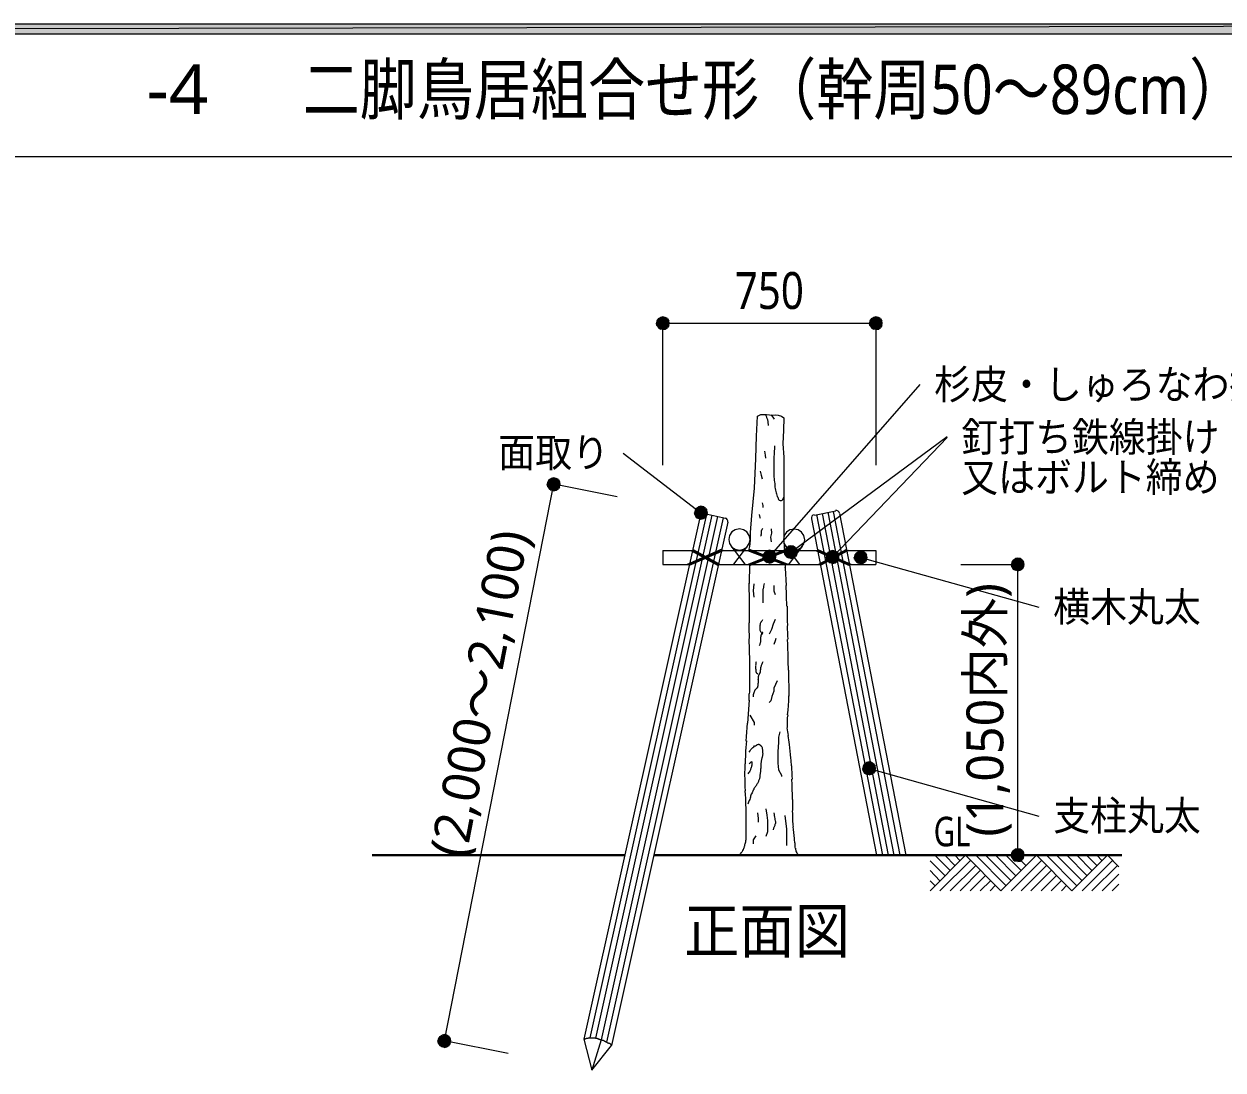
# Model space of a CAD drawing. Header units: millimetres. Extents: x 0 to 420, y 0 to 297.
# Drawn here: x 211.5 to 296, y 132.6 to 206.3 of the extents above; entities that cross this region are included whole.
import ezdxf
from ezdxf.enums import TextEntityAlignment as Align

# ---------------------------------------------------------------- set-up
doc = ezdxf.new("R2010")
doc.units = ezdxf.units.MM
doc.styles.add('kst32b', font='NotoSansJP-Variable.ttf')

msp = doc.modelspace()

# ---------------------------------------------------------------- hatches: boundary and pattern name
h = msp.add_hatch(color=7)
h.paths.add_polyline_path([(394.166, 205.634), (394.166, 206.333), (26.183, 205.634), (394.166, 205.634)])
h.paths.add_polyline_path([(394.166, 206.333), (26.183, 205.634), (26.183, 206.333), (394.166, 206.333)])
h = msp.add_hatch(color=7)
h.paths.add_polyline_path([(256.138, 185.42), (256.117, 185.251), (256.561, 185.251), (256.138, 185.42)])
h.paths.add_polyline_path([(256.117, 185.251), (256.561, 185.251), (256.138, 185.081), (256.117, 185.251)])
h.paths.add_polyline_path([(256.561, 185.251), (256.138, 185.081), (256.244, 184.933), (256.561, 185.251)])
h = msp.add_hatch(color=7)
h.paths.add_polyline_path([(256.561, 185.695), (256.392, 185.653), (256.561, 185.251), (256.561, 185.695)])
h.paths.add_polyline_path([(256.392, 185.653), (256.561, 185.251), (256.244, 185.568), (256.392, 185.653)])
h.paths.add_polyline_path([(256.561, 185.251), (256.244, 185.568), (256.138, 185.42), (256.561, 185.251)])
h = msp.add_hatch(color=7)
h.paths.add_polyline_path([(256.244, 184.933), (256.392, 184.827), (256.561, 185.251), (256.244, 184.933)])
h.paths.add_polyline_path([(256.392, 184.827), (256.561, 185.251), (256.561, 184.806), (256.392, 184.827)])
h.paths.add_polyline_path([(256.561, 185.251), (256.561, 184.806), (256.73, 184.827), (256.561, 185.251)])
for points in [[(256.73, 185.653), (256.561, 185.695), (256.561, 185.251), (256.73, 185.653)], [(271.738, 185.653), (271.568, 185.695), (271.568, 185.251), (271.738, 185.653)], [(249.047, 174.307), (248.857, 174.35), (248.857, 173.905), (249.047, 174.307)], [(259.419, 172.297), (259.228, 172.339), (259.228, 171.873), (259.419, 172.297)], [(264.245, 169.206), (264.075, 169.249), (264.075, 168.783), (264.245, 169.206)], [(265.748, 169.524), (265.578, 169.545), (265.578, 169.1), (265.748, 169.524)], [(268.69, 169.185), (268.52, 169.227), (268.52, 168.783), (268.69, 169.185)], [(270.679, 169.164), (270.51, 169.185), (270.51, 168.741), (270.679, 169.164)], [(281.728, 168.656), (281.559, 168.677), (281.559, 168.233), (281.728, 168.656)], [(271.251, 154.284), (271.082, 154.326), (271.082, 153.86), (271.251, 154.284)], [(281.728, 148.167), (281.559, 148.209), (281.559, 147.764), (281.728, 148.167)], [(241.342, 135.064), (241.173, 135.107), (241.173, 134.662), (241.342, 135.064)]]:
    msp.add_hatch(color=7).paths.add_polyline_path(points)
h = msp.add_hatch(color=7)
h.paths.add_polyline_path([(257.006, 185.251), (256.985, 185.42), (256.561, 185.251), (257.006, 185.251)])
h.paths.add_polyline_path([(256.985, 185.42), (256.561, 185.251), (256.879, 185.568), (256.985, 185.42)])
h.paths.add_polyline_path([(256.561, 185.251), (256.879, 185.568), (256.73, 185.653), (256.561, 185.251)])
h = msp.add_hatch(color=7)
h.paths.add_polyline_path([(256.73, 184.827), (256.879, 184.933), (256.561, 185.251), (256.73, 184.827)])
h.paths.add_polyline_path([(256.879, 184.933), (256.561, 185.251), (256.985, 185.081), (256.879, 184.933)])
h.paths.add_polyline_path([(256.561, 185.251), (256.985, 185.081), (257.006, 185.251), (256.561, 185.251)])
h = msp.add_hatch(color=7)
h.paths.add_polyline_path([(271.145, 185.42), (271.124, 185.251), (271.568, 185.251), (271.145, 185.42)])
h.paths.add_polyline_path([(271.124, 185.251), (271.568, 185.251), (271.145, 185.081), (271.124, 185.251)])
h.paths.add_polyline_path([(271.568, 185.251), (271.145, 185.081), (271.251, 184.933), (271.568, 185.251)])
h = msp.add_hatch(color=7)
h.paths.add_polyline_path([(271.568, 185.695), (271.399, 185.653), (271.568, 185.251), (271.568, 185.695)])
h.paths.add_polyline_path([(271.399, 185.653), (271.568, 185.251), (271.251, 185.568), (271.399, 185.653)])
h.paths.add_polyline_path([(271.568, 185.251), (271.251, 185.568), (271.145, 185.42), (271.568, 185.251)])
h = msp.add_hatch(color=7)
h.paths.add_polyline_path([(271.251, 184.933), (271.399, 184.827), (271.568, 185.251), (271.251, 184.933)])
h.paths.add_polyline_path([(271.399, 184.827), (271.568, 185.251), (271.568, 184.806), (271.399, 184.827)])
h.paths.add_polyline_path([(271.568, 185.251), (271.568, 184.806), (271.738, 184.827), (271.568, 185.251)])
h = msp.add_hatch(color=7)
h.paths.add_polyline_path([(272.013, 185.251), (271.971, 185.42), (271.568, 185.251), (272.013, 185.251)])
h.paths.add_polyline_path([(271.971, 185.42), (271.568, 185.251), (271.886, 185.568), (271.971, 185.42)])
h.paths.add_polyline_path([(271.568, 185.251), (271.886, 185.568), (271.738, 185.653), (271.568, 185.251)])
h = msp.add_hatch(color=7)
h.paths.add_polyline_path([(271.738, 184.827), (271.886, 184.933), (271.568, 185.251), (271.738, 184.827)])
h.paths.add_polyline_path([(271.886, 184.933), (271.568, 185.251), (271.971, 185.081), (271.886, 184.933)])
h.paths.add_polyline_path([(271.568, 185.251), (271.971, 185.081), (272.013, 185.251), (271.568, 185.251)])
h = msp.add_hatch(color=7)
h.paths.add_polyline_path([(248.454, 174.075), (248.412, 173.905), (248.857, 173.905), (248.454, 174.075)])
h.paths.add_polyline_path([(248.412, 173.905), (248.857, 173.905), (248.454, 173.715), (248.412, 173.905)])
h.paths.add_polyline_path([(248.857, 173.905), (248.454, 173.715), (248.539, 173.588), (248.857, 173.905)])
h = msp.add_hatch(color=7)
h.paths.add_polyline_path([(248.857, 174.35), (248.687, 174.307), (248.857, 173.905), (248.857, 174.35)])
h.paths.add_polyline_path([(248.687, 174.307), (248.857, 173.905), (248.539, 174.223), (248.687, 174.307)])
h.paths.add_polyline_path([(248.857, 173.905), (248.539, 174.223), (248.454, 174.075), (248.857, 173.905)])
h = msp.add_hatch(color=7)
h.paths.add_polyline_path([(249.322, 173.905), (249.28, 174.075), (248.857, 173.905), (249.322, 173.905)])
h.paths.add_polyline_path([(249.28, 174.075), (248.857, 173.905), (249.195, 174.223), (249.28, 174.075)])
h.paths.add_polyline_path([(248.857, 173.905), (249.195, 174.223), (249.047, 174.307), (248.857, 173.905)])
h = msp.add_hatch(color=7)
h.paths.add_polyline_path([(248.539, 173.588), (248.687, 173.482), (248.857, 173.905), (248.539, 173.588)])
h.paths.add_polyline_path([(248.687, 173.482), (248.857, 173.905), (248.857, 173.44), (248.687, 173.482)])
h.paths.add_polyline_path([(248.857, 173.905), (248.857, 173.44), (249.047, 173.482), (248.857, 173.905)])
h = msp.add_hatch(color=7)
h.paths.add_polyline_path([(249.047, 173.482), (249.195, 173.588), (248.857, 173.905), (249.047, 173.482)])
h.paths.add_polyline_path([(249.195, 173.588), (248.857, 173.905), (249.28, 173.715), (249.195, 173.588)])
h.paths.add_polyline_path([(248.857, 173.905), (249.28, 173.715), (249.322, 173.905), (248.857, 173.905)])
h = msp.add_hatch(color=7)
h.paths.add_polyline_path([(259.228, 172.339), (259.059, 172.297), (259.228, 171.873), (259.228, 172.339)])
h.paths.add_polyline_path([(259.059, 172.297), (259.228, 171.873), (258.911, 172.191), (259.059, 172.297)])
h.paths.add_polyline_path([(259.228, 171.873), (258.911, 172.191), (258.826, 172.064), (259.228, 171.873)])
h = msp.add_hatch(color=7)
h.paths.add_polyline_path([(258.826, 172.064), (258.784, 171.873), (259.228, 171.873), (258.826, 172.064)])
h.paths.add_polyline_path([(258.784, 171.873), (259.228, 171.873), (258.826, 171.704), (258.784, 171.873)])
h.paths.add_polyline_path([(259.228, 171.873), (258.826, 171.704), (258.911, 171.556), (259.228, 171.873)])
h = msp.add_hatch(color=7)
h.paths.add_polyline_path([(258.911, 171.556), (259.059, 171.471), (259.228, 171.873), (258.911, 171.556)])
h.paths.add_polyline_path([(259.059, 171.471), (259.228, 171.873), (259.228, 171.429), (259.059, 171.471)])
h.paths.add_polyline_path([(259.228, 171.873), (259.228, 171.429), (259.419, 171.471), (259.228, 171.873)])
h = msp.add_hatch(color=7)
h.paths.add_polyline_path([(259.694, 171.873), (259.652, 172.064), (259.228, 171.873), (259.694, 171.873)])
h.paths.add_polyline_path([(259.652, 172.064), (259.228, 171.873), (259.567, 172.191), (259.652, 172.064)])
h.paths.add_polyline_path([(259.228, 171.873), (259.567, 172.191), (259.419, 172.297), (259.228, 171.873)])
h = msp.add_hatch(color=7)
h.paths.add_polyline_path([(259.419, 171.471), (259.567, 171.556), (259.228, 171.873), (259.419, 171.471)])
h.paths.add_polyline_path([(259.567, 171.556), (259.228, 171.873), (259.652, 171.704), (259.567, 171.556)])
h.paths.add_polyline_path([(259.228, 171.873), (259.652, 171.704), (259.694, 171.873), (259.228, 171.873)])
h = msp.add_hatch(color=7)
h.paths.add_polyline_path([(263.652, 168.973), (263.631, 168.783), (264.075, 168.783), (263.652, 168.973)])
h.paths.add_polyline_path([(263.631, 168.783), (264.075, 168.783), (263.652, 168.614), (263.631, 168.783)])
h.paths.add_polyline_path([(264.075, 168.783), (263.652, 168.614), (263.758, 168.465), (264.075, 168.783)])
h = msp.add_hatch(color=7)
h.paths.add_polyline_path([(264.075, 169.249), (263.906, 169.206), (264.075, 168.783), (264.075, 169.249)])
h.paths.add_polyline_path([(263.906, 169.206), (264.075, 168.783), (263.758, 169.1), (263.906, 169.206)])
h.paths.add_polyline_path([(264.075, 168.783), (263.758, 169.1), (263.652, 168.973), (264.075, 168.783)])
h = msp.add_hatch(color=7)
h.paths.add_polyline_path([(264.52, 168.783), (264.499, 168.973), (264.075, 168.783), (264.52, 168.783)])
h.paths.add_polyline_path([(264.499, 168.973), (264.075, 168.783), (264.393, 169.1), (264.499, 168.973)])
h.paths.add_polyline_path([(264.075, 168.783), (264.393, 169.1), (264.245, 169.206), (264.075, 168.783)])
h = msp.add_hatch(color=7)
h.paths.add_polyline_path([(265.155, 169.27), (265.134, 169.1), (265.578, 169.1), (265.155, 169.27)])
h.paths.add_polyline_path([(265.134, 169.1), (265.578, 169.1), (265.155, 168.931), (265.134, 169.1)])
h.paths.add_polyline_path([(265.578, 169.1), (265.155, 168.931), (265.261, 168.783), (265.578, 169.1)])
h = msp.add_hatch(color=7)
h.paths.add_polyline_path([(265.578, 169.545), (265.409, 169.524), (265.578, 169.1), (265.578, 169.545)])
h.paths.add_polyline_path([(265.409, 169.524), (265.578, 169.1), (265.261, 169.418), (265.409, 169.524)])
h.paths.add_polyline_path([(265.578, 169.1), (265.261, 169.418), (265.155, 169.27), (265.578, 169.1)])
h = msp.add_hatch(color=7)
h.paths.add_polyline_path([(265.261, 168.783), (265.409, 168.698), (265.578, 169.1), (265.261, 168.783)])
h.paths.add_polyline_path([(265.409, 168.698), (265.578, 169.1), (265.578, 168.656), (265.409, 168.698)])
h.paths.add_polyline_path([(265.578, 169.1), (265.578, 168.656), (265.748, 168.698), (265.578, 169.1)])
h = msp.add_hatch(color=7)
h.paths.add_polyline_path([(266.023, 169.1), (266.002, 169.27), (265.578, 169.1), (266.023, 169.1)])
h.paths.add_polyline_path([(266.002, 169.27), (265.578, 169.1), (265.896, 169.418), (266.002, 169.27)])
h.paths.add_polyline_path([(265.578, 169.1), (265.896, 169.418), (265.748, 169.524), (265.578, 169.1)])
h = msp.add_hatch(color=7)
h.paths.add_polyline_path([(265.748, 168.698), (265.896, 168.783), (265.578, 169.1), (265.748, 168.698)])
h.paths.add_polyline_path([(265.896, 168.783), (265.578, 169.1), (266.002, 168.931), (265.896, 168.783)])
h.paths.add_polyline_path([(265.578, 169.1), (266.002, 168.931), (266.023, 169.1), (265.578, 169.1)])
h = msp.add_hatch(color=7)
h.paths.add_polyline_path([(268.097, 168.952), (268.076, 168.783), (268.52, 168.783), (268.097, 168.952)])
h.paths.add_polyline_path([(268.076, 168.783), (268.52, 168.783), (268.097, 168.592), (268.076, 168.783)])
h.paths.add_polyline_path([(268.52, 168.783), (268.097, 168.592), (268.203, 168.465), (268.52, 168.783)])
h = msp.add_hatch(color=7)
h.paths.add_polyline_path([(268.52, 169.227), (268.351, 169.185), (268.52, 168.783), (268.52, 169.227)])
h.paths.add_polyline_path([(268.351, 169.185), (268.52, 168.783), (268.203, 169.1), (268.351, 169.185)])
h.paths.add_polyline_path([(268.52, 168.783), (268.203, 169.1), (268.097, 168.952), (268.52, 168.783)])
h = msp.add_hatch(color=7)
h.paths.add_polyline_path([(268.965, 168.783), (268.944, 168.952), (268.52, 168.783), (268.965, 168.783)])
h.paths.add_polyline_path([(268.944, 168.952), (268.52, 168.783), (268.838, 169.1), (268.944, 168.952)])
h.paths.add_polyline_path([(268.52, 168.783), (268.838, 169.1), (268.69, 169.185), (268.52, 168.783)])
h = msp.add_hatch(color=7)
h.paths.add_polyline_path([(270.51, 169.185), (270.341, 169.164), (270.51, 168.741), (270.51, 169.185)])
h.paths.add_polyline_path([(270.341, 169.164), (270.51, 168.741), (270.193, 169.058), (270.341, 169.164)])
h.paths.add_polyline_path([(270.51, 168.741), (270.193, 169.058), (270.087, 168.91), (270.51, 168.741)])
h = msp.add_hatch(color=7)
h.paths.add_polyline_path([(270.954, 168.741), (270.912, 168.91), (270.51, 168.741), (270.954, 168.741)])
h.paths.add_polyline_path([(270.912, 168.91), (270.51, 168.741), (270.828, 169.058), (270.912, 168.91)])
h.paths.add_polyline_path([(270.51, 168.741), (270.828, 169.058), (270.679, 169.164), (270.51, 168.741)])
h = msp.add_hatch(color=7)
h.paths.add_polyline_path([(263.758, 168.465), (263.906, 168.381), (264.075, 168.783), (263.758, 168.465)])
h.paths.add_polyline_path([(263.906, 168.381), (264.075, 168.783), (264.075, 168.338), (263.906, 168.381)])
h.paths.add_polyline_path([(264.075, 168.783), (264.075, 168.338), (264.245, 168.381), (264.075, 168.783)])
h = msp.add_hatch(color=7)
h.paths.add_polyline_path([(264.245, 168.381), (264.393, 168.465), (264.075, 168.783), (264.245, 168.381)])
h.paths.add_polyline_path([(264.393, 168.465), (264.075, 168.783), (264.499, 168.614), (264.393, 168.465)])
h.paths.add_polyline_path([(264.075, 168.783), (264.499, 168.614), (264.52, 168.783), (264.075, 168.783)])
h = msp.add_hatch(color=7)
h.paths.add_polyline_path([(268.203, 168.465), (268.351, 168.36), (268.52, 168.783), (268.203, 168.465)])
h.paths.add_polyline_path([(268.351, 168.36), (268.52, 168.783), (268.52, 168.317), (268.351, 168.36)])
h.paths.add_polyline_path([(268.52, 168.783), (268.52, 168.317), (268.69, 168.36), (268.52, 168.783)])
h = msp.add_hatch(color=7)
h.paths.add_polyline_path([(268.69, 168.36), (268.838, 168.465), (268.52, 168.783), (268.69, 168.36)])
h.paths.add_polyline_path([(268.838, 168.465), (268.52, 168.783), (268.944, 168.592), (268.838, 168.465)])
h.paths.add_polyline_path([(268.52, 168.783), (268.944, 168.592), (268.965, 168.783), (268.52, 168.783)])
h = msp.add_hatch(color=7)
h.paths.add_polyline_path([(270.087, 168.91), (270.044, 168.741), (270.51, 168.741), (270.087, 168.91)])
h.paths.add_polyline_path([(270.044, 168.741), (270.51, 168.741), (270.087, 168.571), (270.044, 168.741)])
h.paths.add_polyline_path([(270.51, 168.741), (270.087, 168.571), (270.193, 168.423), (270.51, 168.741)])
h = msp.add_hatch(color=7)
h.paths.add_polyline_path([(270.193, 168.423), (270.341, 168.338), (270.51, 168.741), (270.193, 168.423)])
h.paths.add_polyline_path([(270.341, 168.338), (270.51, 168.741), (270.51, 168.296), (270.341, 168.338)])
h.paths.add_polyline_path([(270.51, 168.741), (270.51, 168.296), (270.679, 168.338), (270.51, 168.741)])
h = msp.add_hatch(color=7)
h.paths.add_polyline_path([(270.679, 168.338), (270.828, 168.423), (270.51, 168.741), (270.679, 168.338)])
h.paths.add_polyline_path([(270.828, 168.423), (270.51, 168.741), (270.912, 168.571), (270.828, 168.423)])
h.paths.add_polyline_path([(270.51, 168.741), (270.912, 168.571), (270.954, 168.741), (270.51, 168.741)])
h = msp.add_hatch(color=7)
h.paths.add_polyline_path([(281.136, 168.402), (281.114, 168.233), (281.559, 168.233), (281.136, 168.402)])
h.paths.add_polyline_path([(281.114, 168.233), (281.559, 168.233), (281.136, 168.063), (281.114, 168.233)])
h.paths.add_polyline_path([(281.559, 168.233), (281.136, 168.063), (281.241, 167.915), (281.559, 168.233)])
h = msp.add_hatch(color=7)
h.paths.add_polyline_path([(281.559, 168.677), (281.39, 168.656), (281.559, 168.233), (281.559, 168.677)])
h.paths.add_polyline_path([(281.39, 168.656), (281.559, 168.233), (281.241, 168.55), (281.39, 168.656)])
h.paths.add_polyline_path([(281.559, 168.233), (281.241, 168.55), (281.136, 168.402), (281.559, 168.233)])
h = msp.add_hatch(color=7)
h.paths.add_polyline_path([(281.241, 167.915), (281.39, 167.83), (281.559, 168.233), (281.241, 167.915)])
h.paths.add_polyline_path([(281.39, 167.83), (281.559, 168.233), (281.559, 167.788), (281.39, 167.83)])
h.paths.add_polyline_path([(281.559, 168.233), (281.559, 167.788), (281.728, 167.83), (281.559, 168.233)])
h = msp.add_hatch(color=7)
h.paths.add_polyline_path([(282.004, 168.233), (281.961, 168.402), (281.559, 168.233), (282.004, 168.233)])
h.paths.add_polyline_path([(281.961, 168.402), (281.559, 168.233), (281.877, 168.55), (281.961, 168.402)])
h.paths.add_polyline_path([(281.559, 168.233), (281.877, 168.55), (281.728, 168.656), (281.559, 168.233)])
h = msp.add_hatch(color=7)
h.paths.add_polyline_path([(281.728, 167.83), (281.877, 167.915), (281.559, 168.233), (281.728, 167.83)])
h.paths.add_polyline_path([(281.877, 167.915), (281.559, 168.233), (281.961, 168.063), (281.877, 167.915)])
h.paths.add_polyline_path([(281.559, 168.233), (281.961, 168.063), (282.004, 168.233), (281.559, 168.233)])
h = msp.add_hatch(color=7)
h.paths.add_polyline_path([(270.658, 154.03), (270.637, 153.86), (271.082, 153.86), (270.658, 154.03)])
h.paths.add_polyline_path([(270.637, 153.86), (271.082, 153.86), (270.658, 153.691), (270.637, 153.86)])
h.paths.add_polyline_path([(271.082, 153.86), (270.658, 153.691), (270.764, 153.543), (271.082, 153.86)])
h = msp.add_hatch(color=7)
h.paths.add_polyline_path([(271.082, 154.326), (270.912, 154.284), (271.082, 153.86), (271.082, 154.326)])
h.paths.add_polyline_path([(270.912, 154.284), (271.082, 153.86), (270.764, 154.178), (270.912, 154.284)])
h.paths.add_polyline_path([(271.082, 153.86), (270.764, 154.178), (270.658, 154.03), (271.082, 153.86)])
h = msp.add_hatch(color=7)
h.paths.add_polyline_path([(270.764, 153.543), (270.912, 153.458), (271.082, 153.86), (270.764, 153.543)])
h.paths.add_polyline_path([(270.912, 153.458), (271.082, 153.86), (271.082, 153.416), (270.912, 153.458)])
h.paths.add_polyline_path([(271.082, 153.86), (271.082, 153.416), (271.251, 153.458), (271.082, 153.86)])
h = msp.add_hatch(color=7)
h.paths.add_polyline_path([(271.526, 153.86), (271.505, 154.03), (271.082, 153.86), (271.526, 153.86)])
h.paths.add_polyline_path([(271.505, 154.03), (271.082, 153.86), (271.399, 154.178), (271.505, 154.03)])
h.paths.add_polyline_path([(271.082, 153.86), (271.399, 154.178), (271.251, 154.284), (271.082, 153.86)])
h = msp.add_hatch(color=7)
h.paths.add_polyline_path([(271.251, 153.458), (271.399, 153.543), (271.082, 153.86), (271.251, 153.458)])
h.paths.add_polyline_path([(271.399, 153.543), (271.082, 153.86), (271.505, 153.691), (271.399, 153.543)])
h.paths.add_polyline_path([(271.082, 153.86), (271.505, 153.691), (271.526, 153.86), (271.082, 153.86)])
h = msp.add_hatch(color=7)
h.paths.add_polyline_path([(281.136, 147.934), (281.093, 147.764), (281.559, 147.764), (281.136, 147.934)])
h.paths.add_polyline_path([(281.093, 147.764), (281.559, 147.764), (281.136, 147.595), (281.093, 147.764)])
h.paths.add_polyline_path([(281.559, 147.764), (281.136, 147.595), (281.241, 147.447), (281.559, 147.764)])
h = msp.add_hatch(color=7)
h.paths.add_polyline_path([(281.559, 148.209), (281.369, 148.167), (281.559, 147.764), (281.559, 148.209)])
h.paths.add_polyline_path([(281.369, 148.167), (281.559, 147.764), (281.241, 148.082), (281.369, 148.167)])
h.paths.add_polyline_path([(281.559, 147.764), (281.241, 148.082), (281.136, 147.934), (281.559, 147.764)])
h = msp.add_hatch(color=7)
h.paths.add_polyline_path([(282.004, 147.764), (281.961, 147.934), (281.559, 147.764), (282.004, 147.764)])
h.paths.add_polyline_path([(281.961, 147.934), (281.559, 147.764), (281.877, 148.082), (281.961, 147.934)])
h.paths.add_polyline_path([(281.559, 147.764), (281.877, 148.082), (281.728, 148.167), (281.559, 147.764)])
h = msp.add_hatch(color=7)
h.paths.add_polyline_path([(281.241, 147.447), (281.369, 147.341), (281.559, 147.764), (281.241, 147.447)])
h.paths.add_polyline_path([(281.369, 147.341), (281.559, 147.764), (281.559, 147.299), (281.369, 147.341)])
h.paths.add_polyline_path([(281.559, 147.764), (281.559, 147.299), (281.728, 147.341), (281.559, 147.764)])
h = msp.add_hatch(color=7)
h.paths.add_polyline_path([(281.728, 147.341), (281.877, 147.447), (281.559, 147.764), (281.728, 147.341)])
h.paths.add_polyline_path([(281.877, 147.447), (281.559, 147.764), (281.961, 147.595), (281.877, 147.447)])
h.paths.add_polyline_path([(281.559, 147.764), (281.961, 147.595), (282.004, 147.764), (281.559, 147.764)])
h = msp.add_hatch(color=7)
h.paths.add_polyline_path([(240.75, 134.832), (240.707, 134.662), (241.173, 134.662), (240.75, 134.832)])
h.paths.add_polyline_path([(240.707, 134.662), (241.173, 134.662), (240.75, 134.472), (240.707, 134.662)])
h.paths.add_polyline_path([(241.173, 134.662), (240.75, 134.472), (240.855, 134.345), (241.173, 134.662)])
h = msp.add_hatch(color=7)
h.paths.add_polyline_path([(241.173, 135.107), (241.004, 135.064), (241.173, 134.662), (241.173, 135.107)])
h.paths.add_polyline_path([(241.004, 135.064), (241.173, 134.662), (240.855, 134.98), (241.004, 135.064)])
h.paths.add_polyline_path([(241.173, 134.662), (240.855, 134.98), (240.75, 134.832), (241.173, 134.662)])
h = msp.add_hatch(color=7)
h.paths.add_polyline_path([(240.855, 134.345), (241.004, 134.239), (241.173, 134.662), (240.855, 134.345)])
h.paths.add_polyline_path([(241.004, 134.239), (241.173, 134.662), (241.173, 134.197), (241.004, 134.239)])
h.paths.add_polyline_path([(241.173, 134.662), (241.173, 134.197), (241.342, 134.239), (241.173, 134.662)])
h = msp.add_hatch(color=7)
h.paths.add_polyline_path([(241.618, 134.662), (241.575, 134.832), (241.173, 134.662), (241.618, 134.662)])
h.paths.add_polyline_path([(241.575, 134.832), (241.173, 134.662), (241.491, 134.98), (241.575, 134.832)])
h.paths.add_polyline_path([(241.173, 134.662), (241.491, 134.98), (241.342, 135.064), (241.173, 134.662)])
h = msp.add_hatch(color=7)
h.paths.add_polyline_path([(241.342, 134.239), (241.491, 134.345), (241.173, 134.662), (241.342, 134.239)])
h.paths.add_polyline_path([(241.491, 134.345), (241.173, 134.662), (241.575, 134.472), (241.491, 134.345)])
h.paths.add_polyline_path([(241.173, 134.662), (241.575, 134.472), (241.618, 134.662), (241.173, 134.662)])

# ---------------------------------------------------------------- linework, layer by layer
at = {"lineweight": 0}
for points in [[(394.166, 205.634), (394.166, 206.333), (26.183, 205.634)], [(394.166, 206.333), (26.183, 205.634), (26.183, 206.333)], [(256.138, 185.42), (256.117, 185.251), (256.561, 185.251)], [(256.117, 185.251), (256.561, 185.251), (256.138, 185.081)], [(256.561, 185.251), (256.244, 185.568), (256.138, 185.42)], [(256.561, 185.251), (256.138, 185.081), (256.244, 184.933)], [(256.392, 185.653), (256.561, 185.251), (256.244, 185.568)], [(256.244, 184.933), (256.392, 184.827), (256.561, 185.251)], [(256.561, 185.695), (256.392, 185.653), (256.561, 185.251)], [(256.392, 184.827), (256.561, 185.251), (256.561, 184.806)], [(256.73, 185.653), (256.561, 185.695), (256.561, 185.251)], [(256.561, 185.251), (256.879, 185.568), (256.73, 185.653)], [(256.985, 185.42), (256.561, 185.251), (256.879, 185.568)], [(257.006, 185.251), (256.985, 185.42), (256.561, 185.251)], [(256.561, 185.251), (256.561, 184.806), (256.73, 184.827)], [(256.73, 184.827), (256.879, 184.933), (256.561, 185.251)], [(256.879, 184.933), (256.561, 185.251), (256.985, 185.081)], [(256.561, 185.251), (256.985, 185.081), (257.006, 185.251)], [(271.145, 185.42), (271.124, 185.251), (271.568, 185.251)], [(271.124, 185.251), (271.568, 185.251), (271.145, 185.081)], [(271.568, 185.251), (271.251, 185.568), (271.145, 185.42)], [(271.568, 185.251), (271.145, 185.081), (271.251, 184.933)], [(271.399, 185.653), (271.568, 185.251), (271.251, 185.568)], [(271.251, 184.933), (271.399, 184.827), (271.568, 185.251)], [(271.568, 185.695), (271.399, 185.653), (271.568, 185.251)], [(271.399, 184.827), (271.568, 185.251), (271.568, 184.806)], [(271.738, 185.653), (271.568, 185.695), (271.568, 185.251)], [(271.568, 185.251), (271.886, 185.568), (271.738, 185.653)], [(271.971, 185.42), (271.568, 185.251), (271.886, 185.568)], [(272.013, 185.251), (271.971, 185.42), (271.568, 185.251)], [(271.568, 185.251), (271.568, 184.806), (271.738, 184.827)], [(271.738, 184.827), (271.886, 184.933), (271.568, 185.251)], [(271.886, 184.933), (271.568, 185.251), (271.971, 185.081)], [(271.568, 185.251), (271.971, 185.081), (272.013, 185.251)], [(248.454, 174.075), (248.412, 173.905), (248.857, 173.905)], [(248.857, 173.905), (248.539, 174.223), (248.454, 174.075)], [(248.687, 174.307), (248.857, 173.905), (248.539, 174.223)], [(248.857, 174.35), (248.687, 174.307), (248.857, 173.905)], [(249.047, 174.307), (248.857, 174.35), (248.857, 173.905)], [(248.857, 173.905), (249.195, 174.223), (249.047, 174.307)], [(249.28, 174.075), (248.857, 173.905), (249.195, 174.223)], [(249.322, 173.905), (249.28, 174.075), (248.857, 173.905)], [(248.412, 173.905), (248.857, 173.905), (248.454, 173.715)], [(248.857, 173.905), (248.454, 173.715), (248.539, 173.588)], [(248.539, 173.588), (248.687, 173.482), (248.857, 173.905)], [(248.687, 173.482), (248.857, 173.905), (248.857, 173.44)], [(248.857, 173.905), (248.857, 173.44), (249.047, 173.482)], [(249.047, 173.482), (249.195, 173.588), (248.857, 173.905)], [(249.195, 173.588), (248.857, 173.905), (249.28, 173.715)], [(248.857, 173.905), (249.28, 173.715), (249.322, 173.905)], [(259.228, 172.339), (259.059, 172.297), (259.228, 171.873)], [(259.419, 172.297), (259.228, 172.339), (259.228, 171.873)], [(258.826, 172.064), (258.784, 171.873), (259.228, 171.873)], [(258.784, 171.873), (259.228, 171.873), (258.826, 171.704)], [(259.228, 171.873), (258.911, 172.191), (258.826, 172.064)], [(259.228, 171.873), (258.826, 171.704), (258.911, 171.556)], [(259.059, 172.297), (259.228, 171.873), (258.911, 172.191)], [(258.911, 171.556), (259.059, 171.471), (259.228, 171.873)], [(259.059, 171.471), (259.228, 171.873), (259.228, 171.429)], [(259.228, 171.873), (259.567, 172.191), (259.419, 172.297)], [(259.652, 172.064), (259.228, 171.873), (259.567, 172.191)], [(259.694, 171.873), (259.652, 172.064), (259.228, 171.873)], [(259.228, 171.873), (259.228, 171.429), (259.419, 171.471)], [(259.419, 171.471), (259.567, 171.556), (259.228, 171.873)], [(259.567, 171.556), (259.228, 171.873), (259.652, 171.704)], [(259.228, 171.873), (259.652, 171.704), (259.694, 171.873)], [(263.652, 168.973), (263.631, 168.783), (264.075, 168.783)], [(264.075, 168.783), (263.758, 169.1), (263.652, 168.973)], [(263.906, 169.206), (264.075, 168.783), (263.758, 169.1)], [(264.075, 169.249), (263.906, 169.206), (264.075, 168.783)], [(264.245, 169.206), (264.075, 169.249), (264.075, 168.783)], [(264.075, 168.783), (264.393, 169.1), (264.245, 169.206)], [(264.499, 168.973), (264.075, 168.783), (264.393, 169.1)], [(264.52, 168.783), (264.499, 168.973), (264.075, 168.783)], [(265.155, 169.27), (265.134, 169.1), (265.578, 169.1)], [(265.134, 169.1), (265.578, 169.1), (265.155, 168.931)], [(265.578, 169.1), (265.261, 169.418), (265.155, 169.27)], [(265.578, 169.1), (265.155, 168.931), (265.261, 168.783)], [(265.409, 169.524), (265.578, 169.1), (265.261, 169.418)], [(265.261, 168.783), (265.409, 168.698), (265.578, 169.1)], [(265.578, 169.545), (265.409, 169.524), (265.578, 169.1)], [(265.409, 168.698), (265.578, 169.1), (265.578, 168.656)], [(265.748, 169.524), (265.578, 169.545), (265.578, 169.1)], [(265.578, 169.1), (265.896, 169.418), (265.748, 169.524)], [(266.002, 169.27), (265.578, 169.1), (265.896, 169.418)], [(266.023, 169.1), (266.002, 169.27), (265.578, 169.1)], [(265.578, 169.1), (265.578, 168.656), (265.748, 168.698)], [(265.748, 168.698), (265.896, 168.783), (265.578, 169.1)], [(265.896, 168.783), (265.578, 169.1), (266.002, 168.931)], [(265.578, 169.1), (266.002, 168.931), (266.023, 169.1)], [(268.097, 168.952), (268.076, 168.783), (268.52, 168.783)], [(268.52, 168.783), (268.203, 169.1), (268.097, 168.952)], [(268.351, 169.185), (268.52, 168.783), (268.203, 169.1)], [(268.52, 169.227), (268.351, 169.185), (268.52, 168.783)], [(268.69, 169.185), (268.52, 169.227), (268.52, 168.783)], [(268.52, 168.783), (268.838, 169.1), (268.69, 169.185)], [(268.944, 168.952), (268.52, 168.783), (268.838, 169.1)], [(268.965, 168.783), (268.944, 168.952), (268.52, 168.783)], [(270.51, 168.741), (270.193, 169.058), (270.087, 168.91)], [(270.341, 169.164), (270.51, 168.741), (270.193, 169.058)], [(270.51, 169.185), (270.341, 169.164), (270.51, 168.741)], [(270.679, 169.164), (270.51, 169.185), (270.51, 168.741)], [(270.51, 168.741), (270.828, 169.058), (270.679, 169.164)], [(270.912, 168.91), (270.51, 168.741), (270.828, 169.058)], [(263.631, 168.783), (264.075, 168.783), (263.652, 168.614)], [(264.075, 168.783), (263.652, 168.614), (263.758, 168.465)], [(263.758, 168.465), (263.906, 168.381), (264.075, 168.783)], [(263.906, 168.381), (264.075, 168.783), (264.075, 168.338)], [(264.075, 168.783), (264.075, 168.338), (264.245, 168.381)], [(264.245, 168.381), (264.393, 168.465), (264.075, 168.783)], [(264.393, 168.465), (264.075, 168.783), (264.499, 168.614)], [(264.075, 168.783), (264.499, 168.614), (264.52, 168.783)], [(268.076, 168.783), (268.52, 168.783), (268.097, 168.592)], [(268.52, 168.783), (268.097, 168.592), (268.203, 168.465)], [(268.203, 168.465), (268.351, 168.36), (268.52, 168.783)], [(268.351, 168.36), (268.52, 168.783), (268.52, 168.317)], [(268.52, 168.783), (268.52, 168.317), (268.69, 168.36)], [(268.69, 168.36), (268.838, 168.465), (268.52, 168.783)], [(268.838, 168.465), (268.52, 168.783), (268.944, 168.592)], [(268.52, 168.783), (268.944, 168.592), (268.965, 168.783)], [(270.087, 168.91), (270.044, 168.741), (270.51, 168.741)], [(270.044, 168.741), (270.51, 168.741), (270.087, 168.571)], [(270.51, 168.741), (270.087, 168.571), (270.193, 168.423)], [(270.193, 168.423), (270.341, 168.338), (270.51, 168.741)], [(270.341, 168.338), (270.51, 168.741), (270.51, 168.296)], [(270.954, 168.741), (270.912, 168.91), (270.51, 168.741)], [(270.51, 168.741), (270.51, 168.296), (270.679, 168.338)], [(270.679, 168.338), (270.828, 168.423), (270.51, 168.741)], [(270.828, 168.423), (270.51, 168.741), (270.912, 168.571)], [(270.51, 168.741), (270.912, 168.571), (270.954, 168.741)], [(281.136, 168.402), (281.114, 168.233), (281.559, 168.233)], [(281.114, 168.233), (281.559, 168.233), (281.136, 168.063)], [(281.559, 168.233), (281.241, 168.55), (281.136, 168.402)], [(281.559, 168.233), (281.136, 168.063), (281.241, 167.915)], [(281.39, 168.656), (281.559, 168.233), (281.241, 168.55)], [(281.241, 167.915), (281.39, 167.83), (281.559, 168.233)], [(281.559, 168.677), (281.39, 168.656), (281.559, 168.233)], [(281.39, 167.83), (281.559, 168.233), (281.559, 167.788)], [(281.728, 168.656), (281.559, 168.677), (281.559, 168.233)], [(281.559, 168.233), (281.877, 168.55), (281.728, 168.656)], [(281.961, 168.402), (281.559, 168.233), (281.877, 168.55)], [(282.004, 168.233), (281.961, 168.402), (281.559, 168.233)], [(281.559, 168.233), (281.559, 167.788), (281.728, 167.83)], [(281.728, 167.83), (281.877, 167.915), (281.559, 168.233)], [(281.877, 167.915), (281.559, 168.233), (281.961, 168.063)], [(281.559, 168.233), (281.961, 168.063), (282.004, 168.233)], [(270.658, 154.03), (270.637, 153.86), (271.082, 153.86)], [(270.637, 153.86), (271.082, 153.86), (270.658, 153.691)], [(271.082, 153.86), (270.764, 154.178), (270.658, 154.03)], [(271.082, 153.86), (270.658, 153.691), (270.764, 153.543)], [(270.912, 154.284), (271.082, 153.86), (270.764, 154.178)], [(270.764, 153.543), (270.912, 153.458), (271.082, 153.86)], [(271.082, 154.326), (270.912, 154.284), (271.082, 153.86)], [(270.912, 153.458), (271.082, 153.86), (271.082, 153.416)], [(271.251, 154.284), (271.082, 154.326), (271.082, 153.86)], [(271.082, 153.86), (271.399, 154.178), (271.251, 154.284)], [(271.505, 154.03), (271.082, 153.86), (271.399, 154.178)], [(271.526, 153.86), (271.505, 154.03), (271.082, 153.86)], [(271.082, 153.86), (271.082, 153.416), (271.251, 153.458)], [(271.251, 153.458), (271.399, 153.543), (271.082, 153.86)], [(271.399, 153.543), (271.082, 153.86), (271.505, 153.691)], [(271.082, 153.86), (271.505, 153.691), (271.526, 153.86)], [(281.136, 147.934), (281.093, 147.764), (281.559, 147.764)], [(281.559, 147.764), (281.241, 148.082), (281.136, 147.934)], [(281.369, 148.167), (281.559, 147.764), (281.241, 148.082)], [(281.559, 148.209), (281.369, 148.167), (281.559, 147.764)], [(281.728, 148.167), (281.559, 148.209), (281.559, 147.764)], [(281.559, 147.764), (281.877, 148.082), (281.728, 148.167)], [(281.961, 147.934), (281.559, 147.764), (281.877, 148.082)], [(282.004, 147.764), (281.961, 147.934), (281.559, 147.764)], [(281.093, 147.764), (281.559, 147.764), (281.136, 147.595)], [(281.559, 147.764), (281.136, 147.595), (281.241, 147.447)], [(281.241, 147.447), (281.369, 147.341), (281.559, 147.764)], [(281.369, 147.341), (281.559, 147.764), (281.559, 147.299)], [(281.559, 147.764), (281.559, 147.299), (281.728, 147.341)], [(281.728, 147.341), (281.877, 147.447), (281.559, 147.764)], [(281.877, 147.447), (281.559, 147.764), (281.961, 147.595)], [(281.559, 147.764), (281.961, 147.595), (282.004, 147.764)], [(240.75, 134.832), (240.707, 134.662), (241.173, 134.662)], [(240.707, 134.662), (241.173, 134.662), (240.75, 134.472)], [(241.173, 134.662), (240.855, 134.98), (240.75, 134.832)], [(241.173, 134.662), (240.75, 134.472), (240.855, 134.345)], [(241.004, 135.064), (241.173, 134.662), (240.855, 134.98)], [(240.855, 134.345), (241.004, 134.239), (241.173, 134.662)], [(241.173, 135.107), (241.004, 135.064), (241.173, 134.662)], [(241.004, 134.239), (241.173, 134.662), (241.173, 134.197)], [(241.342, 135.064), (241.173, 135.107), (241.173, 134.662)], [(241.173, 134.662), (241.491, 134.98), (241.342, 135.064)], [(241.575, 134.832), (241.173, 134.662), (241.491, 134.98)], [(241.618, 134.662), (241.575, 134.832), (241.173, 134.662)], [(241.173, 134.662), (241.173, 134.197), (241.342, 134.239)], [(241.342, 134.239), (241.491, 134.345), (241.173, 134.662)], [(241.491, 134.345), (241.173, 134.662), (241.575, 134.472)], [(241.173, 134.662), (241.575, 134.472), (241.618, 134.662)]]:
    msp.add_lwpolyline(points, close=True, dxfattribs=at)
at = {"lineweight": 13}
for points in [[(394.166, 196.977), (26.183, 196.977)], [(256.561, 175.239), (256.561, 185.251), (271.568, 185.251), (271.568, 175.239)], [(264.054, 168.762), (274.68, 180.912)], [(262.615, 169.227), (262.678, 169.503), (262.721, 169.947), (262.721, 170.497), (262.827, 171.683), (263.017, 173.609), (263.102, 175.704), (263.144, 177.271), (263.229, 178.689), (263.462, 178.816), (263.864, 178.816), (264.287, 178.752), (264.499, 178.774), (264.689, 178.752), (264.922, 178.689), (265.07, 178.583), (265.049, 177.715), (265.007, 176.742), (265.07, 175.81), (265.07, 174.794), (265.07, 173.334), (265.07, 172.191), (265.07, 170.73), (265.07, 169.841), (265.134, 169.206)], [(263.872, 178.631), (263.849, 178.679), (263.825, 178.726), (263.8, 178.772), (263.772, 178.818)], [(263.942, 178.432), (263.927, 178.483), (263.91, 178.533), (263.892, 178.583), (263.872, 178.631)], [(263.981, 178.233), (263.974, 178.283), (263.965, 178.333), (263.954, 178.383), (263.942, 178.432)], [(263.99, 178.031), (263.991, 178.081), (263.989, 178.132), (263.986, 178.183), (263.981, 178.233)], [(264.181, 178.774), (264.393, 178.477)], [(264.414, 176.593), (264.414, 176.403), (264.393, 176.212), (264.393, 176.022), (264.372, 175.831), (264.372, 175.662), (264.372, 175.472), (264.372, 175.302), (264.372, 175.133), (264.372, 174.964), (264.372, 174.815), (264.372, 174.667), (264.372, 174.54), (264.372, 174.413), (264.393, 174.286), (264.393, 174.159), (264.414, 174.053), (264.435, 173.926), (264.435, 173.821), (264.456, 173.694), (264.478, 173.588), (264.499, 173.482), (264.52, 173.376), (264.541, 173.292), (264.562, 173.207), (264.583, 173.122), (264.604, 173.037), (264.647, 172.974), (264.668, 172.91), (264.689, 172.868), (264.71, 172.826), (264.753, 172.783), (264.774, 172.762), (264.816, 172.741), (264.837, 172.741), (264.88, 172.741), (264.922, 172.741), (264.964, 172.783), (265.007, 172.826), (265.028, 172.889), (265.07, 172.974)], [(265.578, 169.1), (276.585, 177.25)], [(268.52, 168.783), (276.585, 177.186)], [(253.767, 176.085), (259.228, 171.873)], [(263.716, 176.234), (263.758, 175.937), (263.779, 175.726)], [(263.419, 174.815), (263.483, 174.54), (263.546, 174.265)], [(245.66, 133.773), (241.173, 134.662), (248.878, 173.926), (253.344, 173.037)], [(263.546, 172.593), (263.61, 172.402), (263.61, 172.254)], [(259.186, 171.64), (250.994, 134.789)], [(259.63, 171.789), (251.418, 134.874)], [(260.011, 171.704), (251.82, 134.853)], [(260.414, 171.619), (252.222, 134.747)], [(260.795, 171.535), (252.582, 134.578)], [(259.461, 171.846), (259.364, 171.848), (259.277, 171.814), (259.21, 171.75), (259.17, 171.662)], [(259.482, 171.831), (260.964, 171.492)], [(261.127, 171.217), (261.129, 171.314), (261.095, 171.401), (261.031, 171.468), (260.943, 171.508)], [(263.335, 171.767), (263.377, 171.556), (263.419, 171.492)], [(267.215, 171.742), (267.125, 171.705), (267.059, 171.639), (267.023, 171.553), (267.022, 171.457)], [(267.229, 171.725), (268.732, 172.021)], [(267.377, 171.767), (272.034, 147.743)], [(267.779, 171.831), (272.436, 147.743)], [(268.182, 171.916), (272.838, 147.743)], [(268.563, 171.979), (273.241, 147.743)], [(269.003, 171.845), (268.966, 171.935), (268.9, 172.001), (268.814, 172.037), (268.718, 172.038)], [(269.007, 171.831), (273.664, 147.743)], [(261.133, 171.217), (252.942, 134.345)], [(263.511, 170.675), (263.498, 170.644), (263.489, 170.612), (263.484, 170.579), (263.483, 170.545)], [(263.593, 170.78), (263.566, 170.753), (263.541, 170.723), (263.519, 170.691), (263.5, 170.657)], [(264.181, 170.751), (264.202, 170.455), (264.139, 170.159), (264.181, 169.841)], [(267.039, 171.45), (271.611, 147.743)], [(263.439, 170.231), (263.455, 170.25), (263.47, 170.269), (263.483, 170.29), (263.494, 170.311)], [(263.483, 170.546), (263.484, 170.525), (263.487, 170.505), (263.491, 170.484), (263.497, 170.465)], [(263.486, 170.324), (263.493, 170.341), (263.498, 170.358), (263.502, 170.376), (263.504, 170.394)], [(263.504, 170.394), (263.504, 170.411), (263.502, 170.428), (263.499, 170.444), (263.494, 170.461)], [(256.561, 169.227), (258.657, 169.227)], [(256.561, 169.227), (256.561, 168.233)], [(260.71, 169.312), (258.276, 168.233)], [(260.858, 169.227), (258.403, 168.169)], [(260.71, 169.227), (258.424, 168.233)], [(258.53, 169.227), (260.456, 168.169)], [(258.657, 169.291), (260.604, 168.233)], [(258.657, 169.227), (260.477, 168.233)], [(260.71, 169.227), (267.462, 169.227)], [(262.361, 168.254), (261.366, 169.545)], [(261.557, 168.254), (262.551, 169.545)], [(262.509, 168.233), (265.134, 169.27)], [(262.509, 169.227), (265.176, 168.211)], [(262.636, 169.312), (265.43, 168.233)], [(262.657, 168.169), (265.366, 169.227)], [(262.657, 168.233), (265.218, 169.227)], [(262.657, 169.227), (265.261, 168.233)], [(266.213, 168.233), (265.218, 169.524)], [(265.43, 168.233), (266.404, 169.524)], [(267.314, 169.227), (269.706, 168.169)], [(267.462, 169.227), (269.706, 168.233)], [(267.483, 169.291), (269.854, 168.233)], [(269.494, 169.291), (267.525, 168.233)], [(269.494, 169.227), (267.653, 168.233)], [(269.621, 169.227), (267.695, 168.19)], [(269.494, 169.227), (271.568, 169.227)], [(271.568, 169.227), (271.568, 168.233)], [(256.561, 168.233), (258.424, 168.233)], [(260.477, 168.233), (267.653, 168.233)], [(262.657, 168.233), (262.636, 166.899)], [(265.176, 168.275), (265.176, 168.021)], [(269.706, 168.233), (271.568, 168.233)], [(270.51, 168.741), (283.041, 165.227)], [(277.559, 168.233), (281.559, 168.233)], [(281.559, 147.764), (281.559, 168.211)], [(265.159, 168.024), (265.16, 168.014), (265.16, 168.003), (265.161, 167.993), (265.161, 167.983)], [(265.176, 167.979), (265.239, 166.751)], [(262.621, 166.921), (262.618, 166.762), (262.616, 166.603), (262.615, 166.444), (262.615, 166.285)], [(262.954, 166.878), (262.911, 166.37), (262.954, 165.925)], [(263.605, 166.52), (263.598, 166.47), (263.593, 166.419), (263.59, 166.368), (263.588, 166.317)], [(263.697, 166.894), (263.675, 166.803), (263.655, 166.712), (263.637, 166.621), (263.621, 166.529)], [(264.372, 166.751), (264.372, 166.37), (264.478, 166.116)], [(265.264, 166.249), (265.258, 166.379), (265.252, 166.509), (265.246, 166.638), (265.239, 166.768)], [(262.636, 166.264), (262.636, 164.126)], [(263.61, 166.306), (263.61, 165.841), (263.61, 165.544)], [(265.282, 165.293), (265.28, 165.535), (265.276, 165.777), (265.269, 166.019), (265.26, 166.261)], [(265.303, 165.296), (265.305, 164.954), (265.31, 164.611), (265.316, 164.269), (265.326, 163.927)], [(262.615, 164.137), (262.615, 164.115), (262.615, 164.093), (262.615, 164.072), (262.615, 164.05)], [(262.617, 164.062), (262.62, 163.801), (262.623, 163.54), (262.627, 163.279), (262.632, 163.018)], [(263.408, 163.994), (263.394, 163.924), (263.385, 163.854), (263.379, 163.784), (263.377, 163.714)], [(263.454, 164.163), (263.434, 164.124), (263.417, 164.083), (263.403, 164.041), (263.392, 163.998)], [(263.586, 164.328), (263.552, 164.288), (263.52, 164.247), (263.491, 164.204), (263.465, 164.159)], [(264.478, 164.359), (264.329, 164.042), (264.202, 163.661), (264.054, 163.322)], [(265.315, 163.914), (265.322, 163.678), (265.331, 163.441), (265.34, 163.205), (265.35, 162.968)], [(263.377, 163.714), (263.379, 163.676), (263.385, 163.639), (263.394, 163.602), (263.407, 163.567)], [(263.412, 163.568), (263.439, 163.512), (263.471, 163.459), (263.508, 163.409), (263.549, 163.363)], [(263.446, 163.147), (263.442, 163.119), (263.44, 163.09), (263.441, 163.061), (263.443, 163.033)], [(263.544, 163.428), (263.514, 163.358), (263.488, 163.286), (263.468, 163.213), (263.453, 163.138)], [(263.459, 162.862), (263.461, 162.905), (263.461, 162.947), (263.46, 162.99), (263.456, 163.032)], [(263.534, 163.353), (263.541, 163.347), (263.549, 163.344), (263.558, 163.343), (263.567, 163.345), (263.575, 163.349), (263.582, 163.356), (263.586, 163.363), (263.588, 163.372)], [(263.609, 163.421), (263.606, 163.431), (263.601, 163.439), (263.593, 163.445), (263.583, 163.449), (263.573, 163.449), (263.563, 163.445), (263.555, 163.439), (263.549, 163.431)], [(263.589, 163.417), (263.588, 163.422), (263.588, 163.426), (263.588, 163.431), (263.587, 163.435)], [(263.608, 163.388), (263.609, 163.395), (263.609, 163.402), (263.61, 163.41), (263.61, 163.417)], [(264.52, 163.026), (264.478, 162.856), (264.372, 162.602)], [(262.678, 159.724), (262.678, 161.438), (262.636, 163.004)], [(263.368, 162.535), (263.387, 162.581), (263.404, 162.627), (263.42, 162.674), (263.434, 162.721)], [(263.434, 162.71), (263.443, 162.746), (263.451, 162.782), (263.456, 162.819), (263.46, 162.856)], [(265.39, 161.625), (265.378, 161.959), (265.365, 162.294), (265.352, 162.628), (265.337, 162.962)], [(263.132, 161.382), (263.117, 161.321), (263.105, 161.259), (263.095, 161.197), (263.088, 161.134)], [(263.597, 161.387), (263.571, 161.332), (263.546, 161.277), (263.523, 161.22), (263.501, 161.163)], [(265.402, 160.782), (265.398, 160.994), (265.393, 161.206), (265.387, 161.418), (265.38, 161.63)], [(263.086, 161.127), (263.082, 161.07), (263.081, 161.013), (263.081, 160.956), (263.085, 160.899)], [(263.09, 160.902), (263.095, 160.848), (263.101, 160.794), (263.108, 160.74), (263.116, 160.686)], [(263.106, 160.702), (263.109, 160.684), (263.113, 160.666), (263.119, 160.649), (263.126, 160.632)], [(263.13, 160.629), (263.136, 160.617), (263.144, 160.606), (263.153, 160.596), (263.164, 160.587)], [(263.165, 160.576), (263.189, 160.561), (263.214, 160.547), (263.24, 160.536), (263.266, 160.526)], [(263.332, 160.483), (263.357, 160.518), (263.378, 160.554), (263.395, 160.593), (263.407, 160.633)], [(263.418, 160.614), (263.427, 160.651), (263.433, 160.689), (263.437, 160.727), (263.44, 160.765)], [(263.445, 161.005), (263.436, 160.948), (263.429, 160.89), (263.424, 160.832), (263.42, 160.774)], [(263.497, 161.155), (263.483, 161.117), (263.472, 161.077), (263.462, 161.037), (263.454, 160.997)], [(265.451, 158.962), (265.43, 160.782)], [(262.668, 159.122), (262.673, 159.275), (262.676, 159.428), (262.678, 159.581), (262.678, 159.734)], [(263.253, 159.647), (263.261, 159.701), (263.268, 159.755), (263.275, 159.809), (263.28, 159.864)], [(263.282, 160.335), (263.275, 160.287), (263.271, 160.239), (263.272, 160.191), (263.276, 160.143)], [(263.339, 160.477), (263.317, 160.447), (263.3, 160.414), (263.286, 160.379), (263.277, 160.343)], [(263.287, 159.873), (263.291, 159.944), (263.292, 160.015), (263.288, 160.086), (263.281, 160.157)], [(264.604, 160.041), (264.372, 159.512), (264.372, 159.321), (264.245, 158.94), (264.16, 158.623), (264.054, 158.517)], [(262.626, 158.664), (262.632, 158.779), (262.638, 158.894), (262.643, 159.008), (262.647, 159.123)], [(262.964, 159.199), (262.942, 159.128), (262.926, 159.055), (262.916, 158.981), (262.911, 158.906)], [(263.086, 159.433), (263.045, 159.379), (263.009, 159.322), (262.979, 159.262), (262.954, 159.2)], [(263.191, 159.526), (263.163, 159.504), (263.137, 159.481), (263.112, 159.456), (263.089, 159.43)], [(263.202, 159.535), (263.215, 159.545), (263.226, 159.557), (263.235, 159.571), (263.242, 159.586)], [(263.227, 159.572), (263.233, 159.589), (263.238, 159.605), (263.242, 159.623), (263.246, 159.64)], [(265.33, 157.644), (265.376, 157.975), (265.408, 158.307), (265.426, 158.64), (265.43, 158.974)], [(262.551, 157.057), (262.657, 158.665)], [(262.678, 157.628), (262.996, 157.099), (262.996, 156.908)], [(265.349, 157.654), (265.32, 157.428), (265.305, 157.201), (265.304, 156.973), (265.317, 156.746)], [(262.424, 155.793), (262.449, 156.111), (262.474, 156.429), (262.497, 156.746), (262.519, 157.064)], [(264.795, 156.443), (264.71, 156.062), (264.71, 155.723), (264.647, 155.046), (264.647, 154.474), (264.647, 154.242), (264.71, 153.776), (264.922, 153.395), (264.922, 153.289)], [(265.3, 156.732), (265.314, 156.594), (265.332, 156.455), (265.354, 156.318), (265.379, 156.181)], [(262.443, 155.808), (262.424, 155.57), (262.406, 155.331), (262.389, 155.092), (262.374, 154.853)], [(262.636, 155.004), (262.7, 155.109), (262.763, 155.194), (262.827, 155.279), (262.89, 155.342), (262.954, 155.384), (263.017, 155.448), (263.08, 155.469), (263.144, 155.511), (263.186, 155.533), (263.229, 155.554), (263.271, 155.554), (263.292, 155.575), (263.313, 155.575), (263.335, 155.554), (263.356, 155.554), (263.377, 155.554), (263.398, 155.533), (263.419, 155.511), (263.44, 155.49), (263.462, 155.469), (263.483, 155.448), (263.504, 155.427), (263.504, 155.406), (263.525, 155.384), (263.546, 155.342), (263.546, 155.321), (263.546, 155.3), (263.546, 155.257), (263.546, 155.236), (263.567, 155.194), (263.567, 155.173), (263.567, 155.13), (263.567, 155.088), (263.567, 155.046), (263.567, 155.004), (263.567, 154.961), (263.589, 154.919), (263.589, 154.876), (263.567, 154.813), (263.567, 154.771), (263.567, 154.728), (263.546, 154.686), (263.546, 154.644), (263.525, 154.601), (263.525, 154.559), (263.504, 154.517), (263.504, 154.453), (263.483, 154.411), (263.483, 154.347), (263.483, 154.284), (263.462, 154.242), (263.462, 154.178), (263.462, 154.114), (263.462, 154.051), (263.462, 153.987), (263.462, 153.924), (263.462, 153.882), (263.44, 153.818), (263.44, 153.755), (263.44, 153.712), (263.44, 153.649), (263.44, 153.606), (263.419, 153.564), (263.419, 153.501), (263.419, 153.458), (263.398, 153.416), (263.398, 153.395), (263.398, 153.352), (263.377, 153.31), (263.377, 153.268), (263.377, 153.225), (263.356, 153.183), (263.356, 153.141), (263.335, 153.077), (263.313, 153.035), (263.292, 152.993), (263.292, 152.95), (263.271, 152.887), (263.25, 152.844), (263.229, 152.802), (263.186, 152.76), (263.165, 152.717), (263.144, 152.696), (263.123, 152.654), (263.102, 152.612), (263.059, 152.569), (263.038, 152.527), (262.996, 152.485), (262.975, 152.442), (262.954, 152.379), (262.911, 152.336), (262.89, 152.273), (262.869, 152.209), (262.848, 152.146), (262.805, 152.082), (262.784, 152.04), (262.763, 151.977), (262.742, 151.913), (262.721, 151.85), (262.7, 151.765), (262.678, 151.68), (262.636, 151.596), (262.594, 151.49), (262.551, 151.342)], [(265.481, 155.55), (265.463, 155.71), (265.44, 155.869), (265.414, 156.028), (265.384, 156.187)], [(265.569, 154.594), (265.547, 154.836), (265.525, 155.077), (265.501, 155.318), (265.477, 155.559)], [(262.378, 154.858), (262.368, 154.691), (262.36, 154.523), (262.353, 154.356), (262.347, 154.188)], [(265.622, 154.038), (265.613, 154.173), (265.604, 154.308), (265.593, 154.443), (265.582, 154.578)], [(262.329, 154.182), (262.324, 153.985), (262.321, 153.789), (262.319, 153.592), (262.319, 153.396)], [(262.636, 154.199), (262.678, 154.242), (262.721, 154.263), (262.742, 154.284), (262.763, 154.305), (262.784, 154.326), (262.805, 154.326), (262.805, 154.347), (262.827, 154.326), (262.827, 154.305), (262.827, 154.284), (262.827, 154.263), (262.827, 154.242), (262.827, 154.22), (262.827, 154.199), (262.827, 154.178), (262.827, 154.157), (262.827, 154.136), (262.827, 154.114), (262.827, 154.072), (262.805, 154.051), (262.805, 154.03), (262.805, 154.009), (262.805, 153.987), (262.805, 153.966), (262.784, 153.924), (262.784, 153.903), (262.763, 153.882), (262.763, 153.86), (262.742, 153.818), (262.742, 153.797), (262.721, 153.755), (262.7, 153.712), (262.678, 153.67), (262.636, 153.606), (262.594, 153.564), (262.551, 153.479)], [(265.679, 153.105), (265.669, 153.341), (265.658, 153.577), (265.646, 153.814), (265.632, 154.05)], [(271.082, 153.86), (283.041, 150.495)], [(262.318, 153.388), (262.321, 153.113), (262.329, 152.837), (262.342, 152.562), (262.36, 152.287)], [(265.687, 151.665), (265.679, 152.024), (265.669, 152.382), (265.658, 152.741), (265.645, 153.1)], [(262.403, 151.204), (262.401, 151.475), (262.393, 151.746), (262.38, 152.017), (262.362, 152.288)], [(265.696, 150.775), (265.702, 151), (265.705, 151.225), (265.705, 151.451), (265.702, 151.676)], [(262.424, 148.802), (262.424, 149.564), (262.424, 151.193)], [(263.229, 150.728), (263.271, 150.347), (263.271, 150.072)], [(263.821, 151.024), (263.885, 150.58), (263.927, 150.199), (263.927, 149.733), (263.927, 149.394), (263.821, 149.077)], [(264.372, 150.728), (264.393, 150.622), (264.393, 150.537), (264.414, 150.431), (264.435, 150.347), (264.456, 150.262), (264.478, 150.177), (264.499, 150.114), (264.499, 150.05), (264.499, 150.008), (264.478, 149.945), (264.456, 149.902), (264.435, 149.839), (264.414, 149.796), (264.372, 149.712), (264.35, 149.648), (264.329, 149.542)], [(265.155, 150.537), (265.261, 149.585), (265.261, 149.394), (265.261, 148.78), (265.261, 148.442)], [(265.688, 150.762), (265.684, 150.622), (265.684, 150.482), (265.687, 150.342), (265.693, 150.202)], [(265.693, 150.209), (265.7, 150.098), (265.709, 149.986), (265.72, 149.875), (265.733, 149.764)], [(265.833, 148.924), (265.814, 149.133), (265.792, 149.343), (265.768, 149.552), (265.742, 149.76)], [(262.323, 148.433), (262.343, 148.495), (262.361, 148.558), (262.377, 148.621), (262.392, 148.685)], [(262.389, 148.681), (262.395, 148.714), (262.4, 148.746), (262.402, 148.779), (262.403, 148.812)], [(263.102, 149.119), (262.911, 148.823), (262.911, 148.548)], [(265.847, 148.626), (265.843, 148.703), (265.838, 148.78), (265.833, 148.856), (265.826, 148.933)], [(261.956, 147.748), (261.997, 147.802), (262.037, 147.857), (262.075, 147.912), (262.112, 147.969)], [(262.117, 147.961), (262.14, 147.999), (262.162, 148.037), (262.182, 148.077), (262.201, 148.117)], [(262.205, 148.115), (262.23, 148.173), (262.255, 148.232), (262.28, 148.291), (262.305, 148.349)], [(262.309, 148.36), (262.315, 148.376), (262.322, 148.392), (262.328, 148.409), (262.333, 148.425)], [(265.842, 148.611), (265.847, 148.517), (265.852, 148.422), (265.859, 148.327), (265.866, 148.232)], [(265.897, 148.243), (265.902, 148.201), (265.911, 148.161), (265.923, 148.121), (265.938, 148.082)], [(265.911, 148.072), (265.95, 147.988), (265.992, 147.906), (266.038, 147.825), (266.086, 147.747)], [(275.378, 145.246), (277.876, 147.743)], [(275.378, 147.362), (276.437, 146.304)], [(275.717, 147.743), (276.796, 146.664)], [(276.077, 145.246), (278.236, 147.383)], [(276.416, 147.743), (277.156, 147.002)], [(276.796, 145.246), (278.596, 147.024)], [(277.114, 147.743), (277.495, 147.362)], [(277.876, 147.743), (280.374, 145.246)], [(278.596, 147.743), (280.734, 145.584)], [(279.294, 147.743), (281.093, 145.944)], [(279.993, 147.743), (281.432, 146.304)], [(280.712, 147.743), (281.792, 146.664)], [(281.093, 145.246), (283.231, 147.383)], [(281.411, 147.743), (282.152, 147.002)], [(281.792, 145.246), (283.591, 147.024)], [(282.871, 147.743), (285.369, 145.246)], [(283.591, 147.743), (285.729, 145.584)], [(284.289, 147.743), (286.089, 145.944)], [(285.009, 147.743), (286.448, 146.304)], [(285.369, 145.246), (287.888, 147.743)], [(285.708, 147.743), (286.787, 146.664)], [(286.089, 145.246), (288.227, 147.383)], [(286.406, 147.743), (287.147, 147.002)], [(286.787, 145.246), (288.586, 147.024)], [(287.126, 147.743), (287.507, 147.362)], [(287.888, 147.743), (288.671, 146.939)], [(275.378, 146.664), (276.077, 145.944)], [(277.495, 145.246), (278.934, 146.685)], [(278.215, 145.246), (279.294, 146.325)], [(282.49, 145.246), (283.93, 146.685)], [(283.21, 145.246), (284.289, 146.325)], [(287.507, 145.246), (288.671, 146.41)], [(275.378, 145.944), (275.738, 145.584)], [(278.913, 145.246), (279.654, 145.965)], [(279.612, 145.246), (279.993, 145.627)], [(283.909, 145.246), (284.649, 145.965)], [(284.628, 145.246), (285.009, 145.627)], [(288.205, 145.246), (288.671, 145.711)], [(250.994, 134.789), (251.016, 134.789), (251.037, 134.789), (251.058, 134.81), (251.079, 134.81), (251.1, 134.81), (251.121, 134.832), (251.143, 134.832), (251.164, 134.832), (251.185, 134.853), (251.206, 134.853), (251.227, 134.853), (251.248, 134.853), (251.27, 134.853), (251.291, 134.853), (251.291, 134.874), (251.312, 134.874), (251.333, 134.874), (251.354, 134.874), (251.375, 134.874), (251.396, 134.874), (251.418, 134.874), (251.439, 134.874), (251.46, 134.874), (251.481, 134.874), (251.502, 134.874), (251.523, 134.874), (251.545, 134.874), (251.566, 134.874), (251.587, 134.874), (251.608, 134.874), (251.629, 134.874), (251.65, 134.874), (251.693, 134.874), (251.714, 134.874), (251.735, 134.874), (251.756, 134.874), (251.778, 134.874), (251.82, 134.853), (251.841, 134.853), (251.862, 134.853), (251.883, 134.853), (251.904, 134.853), (251.926, 134.832), (251.947, 134.832), (251.968, 134.832), (251.989, 134.832), (252.01, 134.81), (252.032, 134.81), (252.053, 134.81), (252.053, 134.789), (252.074, 134.789), (252.095, 134.789), (252.116, 134.768), (252.137, 134.768), (252.159, 134.768), (252.159, 134.747), (252.18, 134.747), (252.201, 134.747), (252.222, 134.747), (252.243, 134.726), (252.264, 134.726), (252.286, 134.726), (252.286, 134.705), (252.307, 134.705), (252.328, 134.705), (252.349, 134.705), (252.37, 134.683), (252.391, 134.683), (252.412, 134.662), (252.434, 134.662), (252.455, 134.641), (252.476, 134.641), (252.497, 134.62), (252.518, 134.62), (252.539, 134.599), (252.561, 134.599), (252.582, 134.578), (252.603, 134.578), (252.624, 134.556), (252.645, 134.556), (252.666, 134.535), (252.688, 134.535), (252.709, 134.535), (252.73, 134.514), (252.751, 134.514), (252.772, 134.493), (252.794, 134.493), (252.815, 134.472), (252.857, 134.451), (252.878, 134.429), (252.921, 134.387), (252.942, 134.345)], [(250.994, 134.789), (251.545, 132.609)], [(252.201, 134.747), (251.545, 132.609), (252.942, 134.345)]]:
    msp.add_lwpolyline(points, dxfattribs=at)
for points in [[(262.7, 170), (262.64, 170.293), (262.479, 170.531), (262.241, 170.692), (261.948, 170.751), (261.656, 170.692), (261.417, 170.531), (261.256, 170.293), (261.197, 170), (261.256, 169.708), (261.417, 169.469), (261.656, 169.308), (261.948, 169.249), (262.241, 169.308), (262.479, 169.469), (262.64, 169.708)], [(266.552, 169.979), (266.493, 170.271), (266.332, 170.51), (266.093, 170.671), (265.8, 170.73), (265.508, 170.671), (265.269, 170.51), (265.108, 170.271), (265.049, 169.979), (265.108, 169.686), (265.269, 169.448), (265.508, 169.287), (265.8, 169.227), (266.093, 169.287), (266.332, 169.448), (266.493, 169.686)], [(260.498, 168.296), (258.678, 169.291)], [(282.871, 147.743), (280.374, 145.246)]]:
    msp.add_lwpolyline(points, close=True, dxfattribs=at)
at = {"lineweight": 30}
for points in [[(236.072, 147.743), (253.873, 147.743)], [(255.926, 147.743), (288.883, 147.743)]]:
    msp.add_lwpolyline(points, dxfattribs=at)

# ---------------------------------------------------------------- texts
at = {"style": 'kst32b'}
for s, height, p, p2 in [('二脚鳥居組合せ形（幹周50～89cm）', 3.49081, (231.182, 199.983), (297.656, 199.983)), ('-4', 3.4908, (220.176, 199.983), (224.539, 199.983)), ('750', 2.5989, (261.62, 186.246), (266.493, 186.246)), ('杉皮・しゅろなわ掛け結束', 2.07913, (275.675, 179.896), (306.862, 179.896)), ('釘打ち鉄線掛け', 2.0791, (277.58, 176.191), (295.772, 176.191)), ('面取り', 2.0791, (244.962, 175.091), (252.759, 175.091)), ('又はボルト締め', 2.0791, (277.58, 173.355), (295.772, 173.355)), ('(2,000～2,100)', 2.59892, (242.676, 147.468), (247.126, 170.37)), ('(1,050内外)', 2.5989, (280.543, 149.056), (280.543, 166.923)), ('横木丸太', 2.0791, (284.057, 164.211), (294.452, 164.211)), ('支柱丸太', 2.0791, (284.057, 149.5), (294.452, 149.5)), ('GL', 2.0791, (275.632, 148.378), (278.231, 148.378)), ('正面図', 3.1187, (258.043, 140.864), (269.738, 140.864))]:
    msp.add_text(s, height=height, dxfattribs=at).set_placement(p, p2, align=Align.FIT)

doc.saveas('drawing.dxf')
